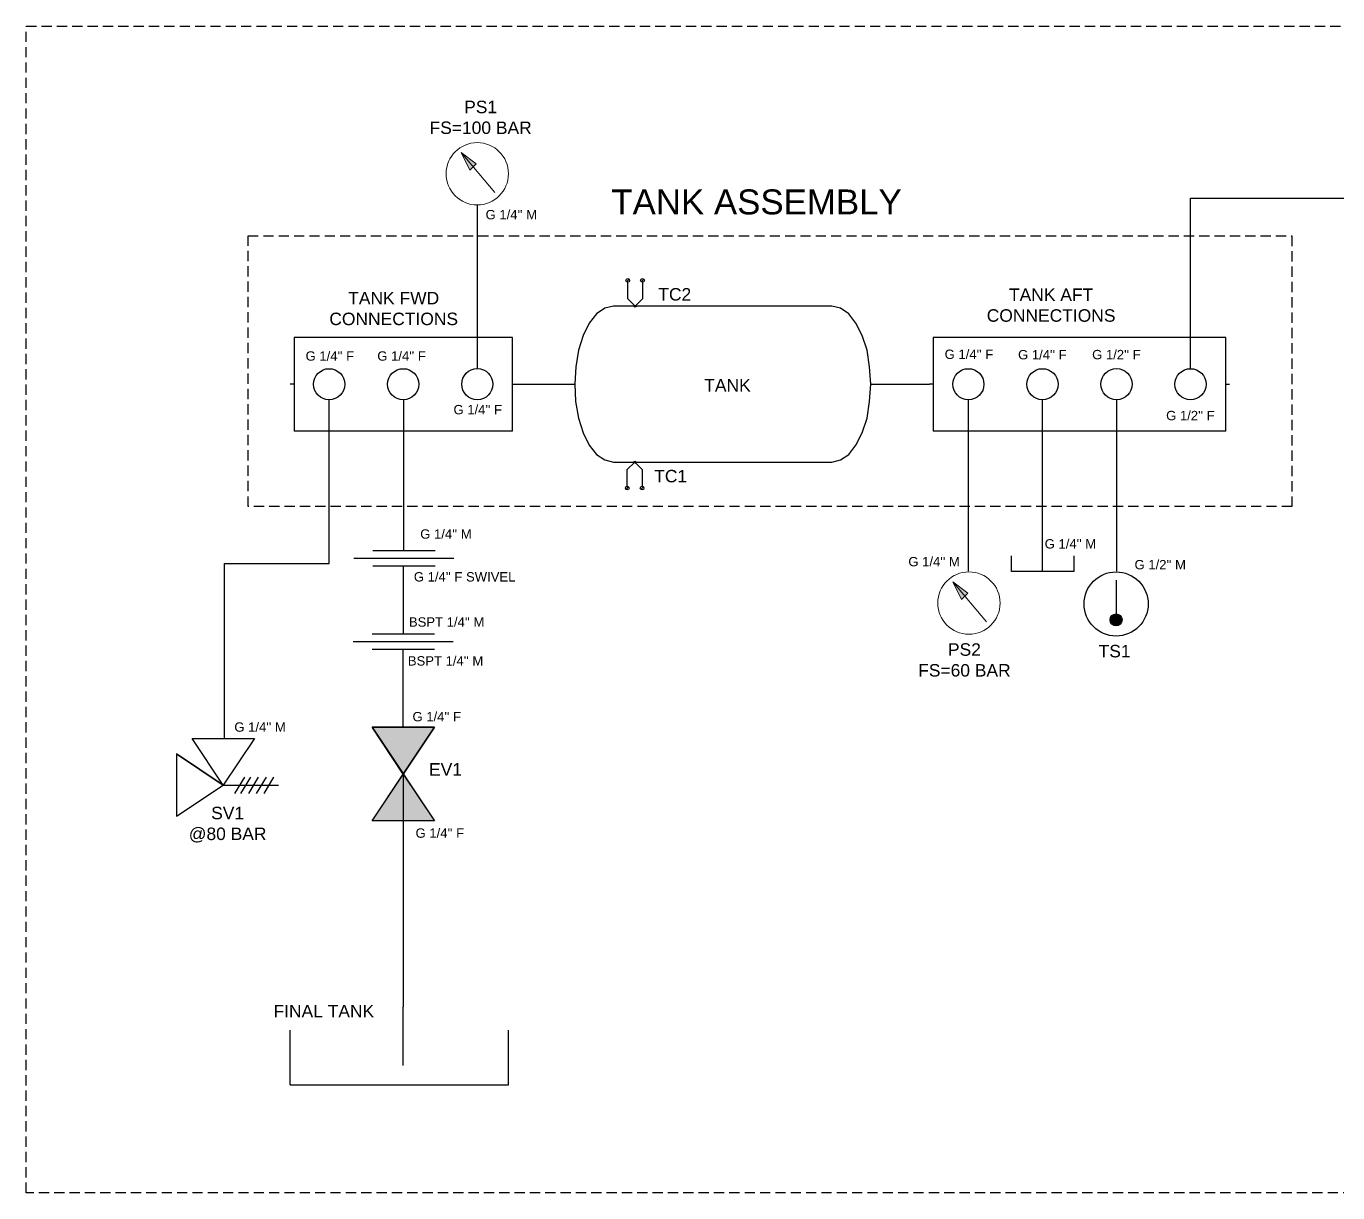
# Model space of a CAD drawing. Header units: inches. Extents: x -107.1 to -46.7, y 2.9 to 26.7.
# Drawn here: x -107.08 to -81.43, y 3.93 to 26.74 of the extents above; entities that cross this region are included whole.
import ezdxf
from ezdxf.enums import TextEntityAlignment as Align

# ---------------------------------------------------------------- set-up
doc = ezdxf.new("R2010")
doc.units = ezdxf.units.IN
doc.header["$MEASUREMENT"] = 0
doc.linetypes.add('TransientTextAxis', pattern=[0.3, 0.2, -0.1, 0, 0])
doc.layers.add('SYMS', color=7, linetype='Continuous')
doc.layers.add('WIRES', color=7, linetype='Continuous')
doc.styles.add('SIMPLEX', font='SIMPLEX')
doc.styles.add('WD', font='romans.shx')

# ---------------------------------------------------------------- blocks, each defined once
blk = doc.blocks.new('VTK1_TANK')
at = {"ltscale": 3.2258}
for p, q in [((0.174, 0.565), (0.117, 0.49)), ((0.242, 0.609), (0.174, 0.565)), ((0.312, 0.625), (0.242, 0.609)), ((2.062, 0.625), (0.312, 0.625)), ((2.13, 0.609), (2.062, 0.625)), ((2.198, 0.565), (2.13, 0.609)), ((2.255, 0.49), (2.198, 0.565)), ((0.117, 0.49), (0.068, 0.391)), ((0.068, -0.388), (0.117, -0.487)), ((0.117, -0.487), (0.174, -0.562)), ((2.198, -0.562), (2.255, -0.487)), ((0.174, -0.562), (0.242, -0.607)), ((0.242, -0.607), (0.31, -0.625)), ((0.312, -0.625), (2.062, -0.625)), ((2.062, -0.625), (2.13, -0.607)), ((2.13, -0.607), (2.198, -0.562))]:
    blk.add_line(p, q, dxfattribs=at)
at = {"ltscale": 25.4, "flags": 128}
blk.add_lwpolyline([(2.062, -0.625), (2.13, -0.607), (2.198, -0.562), (2.255, -0.487), (2.305, -0.388), (2.344, -0.271), (2.364, -0.138), (2.375, 0), (2.364, 0.141), (2.344, 0.273), (2.305, 0.391), (2.255, 0.49), (2.198, 0.565), (2.13, 0.609), (2.062, 0.625), (0.312, 0.625), (0.242, 0.609), (0.174, 0.565), (0.117, 0.49), (0.068, 0.391), (0.029, 0.273), (0.008, 0.141), (0, 0.003), (0.005, -0.138), (0.029, -0.271), (0.068, -0.388), (0.117, -0.487), (0.174, -0.562), (0.242, -0.607), (0.31, -0.625)], close=True, dxfattribs=at)
at = {"style": 'WD'}
blk.add_attdef('XREF', (2.406, 0.291), '', height=0.0625, rotation=0.0625, dxfattribs=at)
for tag, p in [('INST', (1.203, 0.17)), ('LOC', (1.179, 0.008)), ('TAG1', (1.197, -0.201))]:
    blk.add_attdef(tag, text='', height=0.125, dxfattribs=at).set_placement(p, align=Align.CENTER)
at = {"style": 'WD', "flags": 1}
for tag, p in [('FAMILY', (1.204, 0.105)), ('WDTYPE', (1.088, 0.053)), ('CAT', (1.201, 0.073)), ('MFG', (1.203, 0.038)), ('ASSYCODE', (1.231, 0.003))]:
    blk.add_attdef(tag, text='', height=0.01, dxfattribs=at).set_placement(p, align=Align.CENTER)
at = {"style": 'WD'}
blk.add_attdef('TERM01', text='', height=0.0625, dxfattribs=at).set_placement((-0.03, 0.018), align=Align.RIGHT)
for tag, p, height in [('X4TERM01', (0, 0), 0.005), ('X1TERM02', (2.375, 0), 0.005), ('TERM02', (2.41, 0.021), 0.0625), ('RATING1', (2.442, -0.235), 0.125), ('DESC1', (2.442, -0.451), 0.125), ('DESC2', (2.442, -0.635), 0.125), ('DESC3', (2.442, -0.825), 0.125), ('WDTAGALT', (2.466, -1.015), 0.125)]:
    blk.add_attdef(tag, p, '', height=height, dxfattribs=at)
blk = doc.blocks.new('HTK1_RESERVOIR')
for p, q in [((0, -0.469), (0, 0)), ((-0.906, -0.625), (-0.906, -0.188)), ((0.844, -0.625), (0.844, -0.188)), ((-0.906, -0.625), (0.844, -0.625))]:
    blk.add_line(p, q)
at = {"style": 'WD', "width": 0.7}
for tag, p in [('INST', (-0.977, 0.156)), ('LOC', (-0.977, 0)), ('TAG1', (-0.977, -0.156))]:
    blk.add_attdef(tag, text='', height=0.125, dxfattribs=at).set_placement(p, align=Align.RIGHT)
at = {"style": 'WD'}
for tag, p, height, flags in [('X2TERM01', (0, 0), 0.005, 1), ('FAMILY', (-0.571, -0.563), 0.01, 9), ('WDBLKNAM', (-0.573, -0.68), 0.01, 9)]:
    blk.add_attdef(tag, p, '', height=height, dxfattribs=dict(at, flags=flags))
at = {"style": 'WD', "width": 0.7}
for tag, p, height in [('TERM01', (0.012, -0.062), 0.0625), ('RATING1', (0.938, -0.688), 0.125)]:
    blk.add_attdef(tag, p, '', height=height, dxfattribs=at)
at = {"style": 'WD'}
blk.add_attdef('XREF', text='', height=0.0625, dxfattribs=at).set_placement((-0.938, -0.688), align=Align.RIGHT)
at = {"linetype": 'Continuous', "style": 'WD', "flags": 9}
for tag, p in [('CAT', (-0.571, -0.594)), ('MFG', (-0.571, -0.625)), ('ASSYCODE', (-0.571, -0.656))]:
    blk.add_attdef(tag, p, '', height=0.01, dxfattribs=at)
at = {"style": 'WD', "width": 0.7}
for tag, p in [('DESC1', (-0.008, -0.844)), ('DESC2', (-0.008, -1)), ('DESC3', (-0.008, -1.188)), ('WDTAGALT', (-0.008, -1.344))]:
    blk.add_attdef(tag, text='', height=0.125, dxfattribs=at).set_placement(p, align=Align.CENTER)
at = {"flags": 1}
blk.add_attdef('WDTYPE', (-0.571, -0.75), '', height=0.01, dxfattribs=at)
blk = doc.blocks.new('HFI1_CAP')
at = {"ltscale": 3.2258, "flags": 128}
blk.add_lwpolyline([(-0.125, 0.25), (0, 0.25), (0, -0.25), (-0.125, -0.25)], dxfattribs=at)
at = {"style": 'WD'}
for tag, height, p in [('WDTAGALT', 0.125, (0.026, 0.382)), ('TERM01', 0.0625, (-0.024, 0.02))]:
    blk.add_attdef(tag, text='', height=height, dxfattribs=at).set_placement(p, align=Align.RIGHT)
for tag, p, height in [('RATING1', (-0.861, 0.114), 0.125), ('X4TERM01', (0, 0), 0.005), ('DESC1', (-0.907, -0.391), 0.125), ('DESC2', (-0.907, -0.575), 0.125), ('DESC3', (-0.907, -0.764), 0.125)]:
    blk.add_attdef(tag, p, '', height=height, dxfattribs=at)
blk.add_attdef('XREF', text='', height=0.0625, rotation=0.0625, dxfattribs=at).set_placement((0.222, 0.241), align=Align.TOP_CENTER)
at = {"style": 'WD', "flags": 1}
for tag, height, p in [('WDTYPE', 0.01, (0.131, 0.085)), ('FAMILY', 0.01, (0.045, -0.139)), ('CAT', 0.01, (0.045, -0.184)), ('MFG', 0.01, (0.047, -0.215)), ('ASSYCODE', 0.01, (0.075, -0.244)), ('INST', 0.125, (0.146, -0.453)), ('LOC', 0.125, (0.122, -0.614)), ('TAG1', 0.125, (0.14, -0.823))]:
    blk.add_attdef(tag, text='', height=height, dxfattribs=at).set_placement(p, align=Align.CENTER)
blk = doc.blocks.new('HMN1_MANIFOLD_3P')
for p, q in [((1.75, 0.375), (0, 0.375)), ((0, 0.375), (0, -0.375)), ((1.75, -0.375), (1.75, 0.375)), ((0, 0), (-0.031, 0)), ((1.75, 0), (1.781, 0)), ((1.75, -0.375), (0, -0.375))]:
    blk.add_line(p, q)
for centre in [(0.281, 0), (0.875, 0), (1.469, 0.001)]:
    blk.add_circle(centre, 0.125)
at = {"style": 'WD', "width": 0.7}
for tag, height, p in [('INST', 0.125, (-0.062, 0.781)), ('LOC', 0.125, (-0.062, 0.625)), ('TAG1', 0.125, (-0.062, 0.469)), ('TERM01', 0.0625, (-0.062, 0.062)), ('RATING1', 0.125, (-0.062, -0.594)), ('DESC1', 0.125, (-0.064, -0.747)), ('DESC2', 0.125, (-0.064, -0.904)), ('DESC3', 0.125, (-0.064, -1.06)), ('WDTAGALT', 0.125, (-0.064, -1.216))]:
    blk.add_attdef(tag, text='', height=height, dxfattribs=at).set_placement(p, align=Align.RIGHT)
at = {"style": 'WD', "flags": 1}
for tag, p in [('X2TERM03', (0.281, 0.125)), ('X2TERM05', (0.875, 0.125)), ('X2TERM07', (1.469, 0.125)), ('X4TERM01', (-0.031, 0)), ('X1TERM08', (1.781, 0)), ('X8TERM02', (0.281, -0.125)), ('X8TERM04', (0.875, -0.125)), ('X8TERM06', (1.469, -0.123))]:
    blk.add_attdef(tag, p, '', height=0.005, rotation=90, dxfattribs=at)
at = {"style": 'WD', "width": 0.7}
blk.add_attdef('TERM08', (1.812, 0.062), '', height=0.0625, dxfattribs=at)
at = {"style": 'WD'}
for tag, p, flags in [('WDTYPE', (0.062, 0.062), 1), ('WDBLKNAM', (1.611, -0.469), 9), ('FAMILY', (1.612, -0.5), 9)]:
    blk.add_attdef(tag, p, '', height=0.01, dxfattribs=dict(at, flags=flags))
blk.add_attdef('XREF', (1.812, -0.25), '', height=0.0625, dxfattribs=at)
at = {"linetype": 'Continuous', "style": 'WD', "flags": 9}
for tag, p in [('MFG', (1.625, -0.531)), ('CAT', (1.625, -0.562)), ('ASSYCODE', (1.65, -0.594))]:
    blk.add_attdef(tag, text='', height=0.01, dxfattribs=at).set_placement(p, align=Align.CENTER)
blk = doc.blocks.new('VMT1_PRESSURE_GAUGE')
blk.add_hatch(color=7).paths.add_polyline_path([(-0.13, 0.17), (-0.06, 0.03), (-0.01, 0.08)])
at = {"color": 7, "linetype": 'Continuous', "lineweight": 0, "ltscale": 645.15999}
for p, q in [((-0.13, 0.17), (0.14, -0.15)), ((-0.13, 0.17), (-0.06, 0.03)), ((-0.13, 0.17), (-0.01, 0.08)), ((-0.06, 0.03), (-0.01, 0.08))]:
    blk.add_line(p, q, dxfattribs=at)
at = {"color": 255, "linetype": 'Continuous', "lineweight": 0, "ltscale": 25.4, "flags": 128}
blk.add_lwpolyline([(-0.13, 0.17), (-0.06, 0.03), (-0.01, 0.08)], close=True, dxfattribs=at)
at = {"color": 7, "linetype": 'Continuous', "lineweight": 0, "ltscale": 645.15999}
blk.add_circle((0, 0), 0.25, dxfattribs=at)
at = {"style": 'WD', "width": 0.7}
for tag, p, height in [('TERM01', (0.031, 0.281), 0.0625), ('INST', (0.275, 0.156), 0.0938), ('LOC', (0.275, 0.031), 0.0938), ('TAG1', (0.275, -0.094), 0.0938), ('RATING1', (0.219, -0.25), 0.0938), ('TERM02', (0.031, -0.344), 0.0625)]:
    blk.add_attdef(tag, p, '', height=height, dxfattribs=at)
for tag, p in [('DESC1', (-0.287, 0.187)), ('DESC2', (-0.287, 0.062)), ('DESC3', (-0.287, -0.063)), ('WDTAGALT', (-0.287, -0.188))]:
    blk.add_attdef(tag, text='', height=0.0938, dxfattribs=at).set_placement(p, align=Align.RIGHT)
at = {"style": 'WD'}
for tag, p, height, flags in [('X2TERM01', (0, 0.25), 0.005, 1), ('FAMILY', (-0.094, -0.094), 0.01, 9), ('WDBLKNAM', (-0.095, -0.219), 0.01, 9), ('X8TERM02', (0, -0.25), 0.005, 1)]:
    blk.add_attdef(tag, p, '', height=height, dxfattribs=dict(at, flags=flags))
at = {"flags": 1}
blk.add_attdef('WDTYPE', (0.094, 0.062), '', height=0.01, dxfattribs=at)
at = {"linetype": 'Continuous', "style": 'WD', "flags": 9}
for tag, p in [('ASSYCODE', (-0.094, -0.188)), ('CAT', (-0.094, -0.125)), ('MFG', (-0.094, -0.156))]:
    blk.add_attdef(tag, p, '', height=0.01, dxfattribs=at)
at = {"style": 'WD'}
blk.add_attdef('XREF', text='', height=0.0625, dxfattribs=at).set_placement((-0.25, -0.281), align=Align.RIGHT)
blk = doc.blocks.new('VGVA1_GATE_VALVE_CLOS')
h = blk.add_hatch(color=256)
h.paths.add_polyline_path([(0, 0), (0.25, 0.375), (-0.25, 0.375)])
h.paths.add_polyline_path([(-0.25, -0.375), (0.25, -0.375), (0, 0)])
h.paths.add_polyline_path([(-0.001, -0.001), (0.039, -0.001), (0.039, 0.006), (-0.001, 0.006)], flags=9)
h.paths.add_polyline_path([(0.062, -0.004), (0.439, -0.004), (0.439, 0.09), (0.062, 0.09)], flags=9)
h.paths.add_polyline_path([(-0.001, 0.374), (0.039, 0.374), (0.039, 0.381), (-0.001, 0.381)], flags=9)
h.paths.add_polyline_path([(-0.001, -0.376), (0.037, -0.376), (0.037, -0.369), (-0.001, -0.369)], flags=9)
at = {"ltscale": 3.2258}
for p, q in [((-0.25, 0.375), (0.25, -0.375)), ((-0.25, -0.375), (0.25, 0.375)), ((0.25, 0.375), (-0.25, 0.375)), ((0.25, -0.375), (-0.25, -0.375))]:
    blk.add_line(p, q, dxfattribs=at)
at = {"ltscale": 25.4, "flags": 128}
for points in [[(0.25, 0.375), (0, 0), (-0.25, 0.375)], [(-0.25, -0.375), (0, 0), (0.25, -0.375)]]:
    blk.add_lwpolyline(points, close=True, dxfattribs=at)
at = {"style": 'WD'}
for tag, p, height in [('TERM03', (0.02, 0.388), 0.0625), ('X2TERM03', (0, 0.375), 0.005), ('X1TERM02', (0, 0), 0.005), ('TERM02', (0.075, 0.012), 0.0625), ('RATING1', (0.274, -0.186), 0.125), ('DESC1', (0.274, -0.403), 0.125), ('X8TERM01', (0, -0.375), 0.005), ('TERM01', (0.029, -0.455), 0.0625), ('DESC2', (0.274, -0.586), 0.125), ('DESC3', (0.274, -0.776), 0.125), ('WDTAGALT', (0.274, -0.944), 0.125)]:
    blk.add_attdef(tag, p, '', height=height, dxfattribs=at)
at = {"style": 'WD', "flags": 1}
for tag, p in [('INST', (-0.294, 0.207)), ('LOC', (-0.294, 0.031)), ('TAG1', (-0.294, -0.159))]:
    blk.add_attdef(tag, text='', height=0.125, dxfattribs=at).set_placement(p, align=Align.RIGHT)
at = {"style": 'WD'}
blk.add_attdef('XREF', text='', height=0.0625, rotation=0.0625, dxfattribs=at).set_placement((0.362, 0.365), align=Align.TOP_CENTER)
at = {"style": 'WD', "flags": 1}
for tag, p in [('WDTYPE', (-0.37, -0.287)), ('FAMILY', (-0.378, -0.346)), ('CAT', (-0.378, -0.391)), ('MFG', (-0.376, -0.422)), ('ASSYCODE', (-0.348, -0.451))]:
    blk.add_attdef(tag, text='', height=0.01, dxfattribs=at).set_placement(p, align=Align.CENTER)
blk = doc.blocks.new('HMN1_MANIFOLD_4P')
for p, q in [((2.344, 0.375), (0, 0.375)), ((0, 0.375), (0, -0.375)), ((2.344, -0.375), (2.344, 0.375)), ((0, 0), (-0.031, 0)), ((2.344, 0), (2.375, 0)), ((2.344, -0.375), (0, -0.375))]:
    blk.add_line(p, q)
for centre in [(0.281, 0), (0.875, 0), (1.469, 0.001), (2.062, 0)]:
    blk.add_circle(centre, 0.125)
at = {"style": 'WD', "width": 0.7}
for tag, height, p in [('INST', 0.125, (-0.062, 0.781)), ('LOC', 0.125, (-0.062, 0.625)), ('TAG1', 0.125, (-0.062, 0.469)), ('TERM01', 0.0625, (-0.062, 0.062)), ('RATING1', 0.125, (-0.062, -0.594)), ('DESC1', 0.125, (-0.064, -0.747)), ('DESC2', 0.125, (-0.064, -0.904)), ('DESC3', 0.125, (-0.064, -1.06)), ('WDTAGALT', 0.125, (-0.064, -1.216))]:
    blk.add_attdef(tag, text='', height=height, dxfattribs=at).set_placement(p, align=Align.RIGHT)
at = {"style": 'WD', "flags": 1}
for tag, p in [('X2TERM03', (0.281, 0.125)), ('X2TERM05', (0.875, 0.125)), ('X2TERM07', (1.469, 0.125)), ('X2TERM09', (2.062, 0.125)), ('X4TERM01', (-0.031, 0)), ('X1TERM10', (2.375, 0)), ('X8TERM02', (0.281, -0.125)), ('X8TERM04', (0.875, -0.125)), ('X8TERM06', (1.469, -0.123)), ('X8TERM08', (2.062, -0.125))]:
    blk.add_attdef(tag, p, '', height=0.005, rotation=90, dxfattribs=at)
at = {"style": 'WD', "width": 0.7}
blk.add_attdef('TERM10', (2.406, 0.062), '', height=0.0625, dxfattribs=at)
at = {"style": 'WD'}
for tag, p, flags in [('WDTYPE', (0.062, 0.062), 1), ('WDBLKNAM', (2.249, -0.406), 9), ('FAMILY', (2.25, -0.438), 9)]:
    blk.add_attdef(tag, p, '', height=0.01, dxfattribs=dict(at, flags=flags))
blk.add_attdef('XREF', (2.406, -0.281), '', height=0.0625, dxfattribs=at)
at = {"linetype": 'Continuous', "style": 'WD', "flags": 9}
for tag, p in [('MFG', (2.263, -0.469)), ('CAT', (2.263, -0.5)), ('ASSYCODE', (2.288, -0.531))]:
    blk.add_attdef(tag, text='', height=0.01, dxfattribs=at).set_placement(p, align=Align.CENTER)
blk = doc.blocks.new('VFI1_UNION')
at = {"ltscale": 3.2258}
for p, q in [((-0.4, -0.063), (0.4, -0.063)), ((-0.25, 0), (0.25, 0)), ((-0.25, -0.125), (0.25, -0.125))]:
    blk.add_line(p, q, dxfattribs=at)
at = {"style": 'WD'}
blk.add_attdef('WDTAGALT', text='', height=0.125, dxfattribs=at).set_placement((-0.035, 0.116), align=Align.RIGHT)
for tag, p, height in [('RATING1', (0.136, 0.123), 0.125), ('X2TERM02', (0, 0), 0.005), ('TERM02', (0.008, 0.013), 0.0625), ('DESC1', (-0.937, -0.297), 0.125), ('X8TERM01', (0, -0.125), 0.005), ('TERM01', (0.017, -0.206), 0.0625), ('DESC2', (-0.937, -0.481), 0.125), ('DESC3', (-0.937, -0.671), 0.125)]:
    blk.add_attdef(tag, p, '', height=height, dxfattribs=at)
blk.add_attdef('XREF', text='', height=0.0625, rotation=0.0625, dxfattribs=at).set_placement((0.597, -0.011), align=Align.TOP_CENTER)
at = {"style": 'WD', "flags": 1}
for tag, height, p in [('WDTYPE', 0.01, (0.506, -0.167)), ('FAMILY', 0.01, (0.614, -0.146)), ('CAT', 0.01, (0.614, -0.19)), ('INST', 0.125, (0.078, -0.384)), ('MFG', 0.01, (0.615, -0.222)), ('ASSYCODE', 0.01, (0.643, -0.251)), ('LOC', 0.125, (0.054, -0.545)), ('TAG1', 0.125, (0.072, -0.755))]:
    blk.add_attdef(tag, text='', height=height, dxfattribs=at).set_placement(p, align=Align.CENTER)
blk = doc.blocks.new('HGVA1_PRESS_RELIEF_VAL2')
at = {"ltscale": 3.2258}
for p, q in [((0, 0), (0, 0.442)), ((0.065, 0.404), (-0.067, 0.326)), ((0.065, 0.344), (-0.067, 0.265)), ((0.065, 0.281), (-0.067, 0.202)), ((0.065, 0.218), (-0.067, 0.139)), ((0.375, -0.25), (0.375, 0.25)), ((0.065, 0.17), (-0.067, 0.091)), ((0.25, -0.375), (0, 0)), ((-0.25, -0.375), (0, 0)), ((0.25, -0.375), (-0.25, -0.375))]:
    blk.add_line(p, q, dxfattribs=at)
at = {"ltscale": 25.4, "flags": 128}
for points in [[(0.375, 0.25), (0, 0), (0.375, -0.25)], [(0, 0), (0.25, -0.375), (-0.25, -0.375)]]:
    blk.add_lwpolyline(points, close=True, dxfattribs=at)
at = {"style": 'WD', "flags": 1}
for tag, p in [('INST', (-0.263, 0.497)), ('LOC', (-0.263, 0.314)), ('TAG1', (-0.262, 0.13))]:
    blk.add_attdef(tag, text='', height=0.125, dxfattribs=at).set_placement(p, align=Align.RIGHT)
at = {"style": 'WD'}
blk.add_attdef('XREF', text='', height=0.0625, rotation=0.0625, dxfattribs=at).set_placement((0.539, 0.301), align=Align.TOP_CENTER)
for tag, p, height in [('X1TERM02', (0.375, 0), 0.005), ('TERM02', (0.409, 0.03), 0.0625), ('RATING1', (0.403, -0.154), 0.125), ('DESC1', (0.403, -0.34), 0.125), ('X8TERM01', (0, -0.375), 0.005), ('TERM01', (0.029, -0.455), 0.0625), ('DESC2', (0.403, -0.524), 0.125), ('DESC3', (0.403, -0.714), 0.125), ('WDTAGALT', (0.403, -0.887), 0.125)]:
    blk.add_attdef(tag, p, '', height=height, dxfattribs=at)
at = {"style": 'WD', "flags": 1}
for tag, p in [('WDTYPE', (-0.321, -0.173)), ('FAMILY', (-0.328, -0.232)), ('CAT', (-0.328, -0.276)), ('MFG', (-0.326, -0.308)), ('ASSYCODE', (-0.298, -0.337))]:
    blk.add_attdef(tag, text='', height=0.01, dxfattribs=at).set_placement(p, align=Align.CENTER)
blk = doc.blocks.new('HTC1R')
for p, q in [((0.018, 0.044), (0.107, -0.044)), ((0.125, 0), (0.688, 0)), ((0.688, 0), (0.938, -0.25)), ((0.938, -0.25), (0.688, -0.5)), ((0.018, -0.456), (0.107, -0.544)), ((0.688, -0.5), (0.125, -0.5))]:
    blk.add_line(p, q)
for centre, radius in [((0.062, 0), 0.0625), ((0.062, -0.5), 0.0625), ((0.938, -0.25), 0.0313), ((0.938, -0.25), 0.0163)]:
    blk.add_circle(centre, radius)
at = {"color": 7, "style": 'WD', "flags": 1}
for tag, p in [('X4TERM01', (0, 0)), ('X2TERM01', (0.062, 0.062)), ('X4TERM02', (0, -0.5)), ('X8TERM02', (0.062, -0.562))]:
    blk.add_attdef(tag, p, '', height=0.0125, dxfattribs=at)
at = {"style": 'WD'}
for tag, p, width in [('RATING1', (0.188, 0.062), 0.9), ('INST', (1.188, 0.14), 0.7), ('LOC', (1.188, -0.029), 0.7), ('TAG1', (1.186, -0.186), 0.9), ('DESC1', (1.184, -0.429), 0.7), ('WDTAGALT', (1.188, -0.75), 0.7), ('DESC2', (1.184, -0.586), 0.7)]:
    blk.add_attdef(tag, p, '', height=0.125, dxfattribs=dict(at, width=width))
at = {"linetype": 'Continuous', "style": 'WD', "flags": 8}
for tag, p in [('TERM01', (0.188, -0.062)), ('TERM02', (0.188, -0.562))]:
    blk.add_attdef(tag, text='', height=0.125, dxfattribs=at).set_placement(p, align=Align.TOP_LEFT)
at = {"linetype": 'Continuous', "style": 'WD'}
for tag, p, flags in [('CAT', (1.02, -0.235), 1), ('MFG', (1.02, -0.253), 1), ('ASSYCODE', (1.033, -0.288), 9)]:
    blk.add_attdef(tag, p, '', height=0.01, dxfattribs=dict(at, flags=flags))
at = {"style": 'WD', "flags": 9}
blk.add_attdef('FAMILY', (1.025, -0.224), '', height=0.01, dxfattribs=at)
blk = doc.blocks.new('VMT1_THERMOMETER')
h = blk.add_hatch(color=7)
edge = h.paths.add_edge_path()
edge.add_arc((0, -0.124), 0.0465, 0, 360)
blk.add_line((0, 0.186), (0, -0.125))
for centre, radius in [((0, 0), 0.25), ((0, -0.124), 0.0465)]:
    blk.add_circle(centre, radius)
at = {"style": 'WD', "width": 0.7}
for tag, p, height in [('TERM01', (0.031, 0.281), 0.0625), ('INST', (0.275, 0.156), 0.0938), ('LOC', (0.275, 0.031), 0.0938), ('TAG1', (0.275, -0.094), 0.0938), ('RATING1', (0.25, -0.25), 0.0938), ('TERM02', (0.031, -0.344), 0.0625)]:
    blk.add_attdef(tag, p, '', height=height, dxfattribs=at)
for tag, p in [('DESC1', (-0.287, 0.125)), ('DESC2', (-0.287, 0)), ('DESC3', (-0.287, -0.125)), ('WDTAGALT', (-0.287, -0.25))]:
    blk.add_attdef(tag, text='', height=0.0938, dxfattribs=at).set_placement(p, align=Align.RIGHT)
at = {"style": 'WD'}
for tag, p, height, flags in [('X2TERM01', (0, 0.25), 0.005, 1), ('FAMILY', (-0.125, 0.125), 0.01, 9), ('WDBLKNAM', (-0.126, 0), 0.01, 9), ('X8TERM02', (0, -0.25), 0.005, 1)]:
    blk.add_attdef(tag, p, '', height=height, dxfattribs=dict(at, flags=flags))
at = {"linetype": 'Continuous', "style": 'WD', "flags": 9}
for tag, p in [('CAT', (-0.125, 0.094)), ('ASSYCODE', (-0.125, 0.031)), ('MFG', (-0.125, 0.062))]:
    blk.add_attdef(tag, p, '', height=0.01, dxfattribs=at)
at = {"flags": 1}
blk.add_attdef('WDTYPE', (0.094, 0.062), '', height=0.01, dxfattribs=at)
at = {"style": 'WD'}
blk.add_attdef('XREF', text='', height=0.0625, dxfattribs=at).set_placement((-0.187, -0.375), align=Align.RIGHT)

msp = doc.modelspace()

# ---------------------------------------------------------------- linework, layer by layer
for p, q in [((-84.31, 23.375), (-72.227, 23.375)), ((-99.706, 12.115), (-99.706, 7.564))]:
    msp.add_line(p, q)
at = {"color": 240, "linetype": 'TransientTextAxis', "true_color": 0xed1f24}
msp.add_lwpolyline([(-107.077, 26.736), (-66.429, 26.736), (-66.429, 3.929), (-107.077, 3.929)], close=True, dxfattribs=at)
at = {"color": 30, "linetype": 'TransientTextAxis', "true_color": 0xf8991e}
msp.add_lwpolyline([(-102.74, 22.639), (-82.327, 22.639), (-82.327, 17.345), (-102.74, 17.345)], close=True, dxfattribs=at)
at = {"layer": 'WIRES'}
for p, q in [((-84.31, 21.176), (-84.31, 23.375)), ((-98.258, 23.241), (-98.258, 20.041)), ((-84.31, 20.041), (-84.31, 21.176)), ((-97.496, 19.736), (-96.352, 19.736)), ((-90.56, 19.736), (-89.417, 19.736)), ((-101.154, 16.23), (-101.154, 19.431)), ((-99.693, 16.488), (-99.693, 19.432)), ((-88.655, 17.758), (-88.655, 19.431)), ((-87.205, 16.077), (-87.205, 19.431)), ((-85.758, 19.434), (-85.758, 16.083)), ((-88.653, 16.085), (-88.653, 17.758)), ((-103.198, 16.23), (-101.154, 16.23)), ((-103.198, 12.803), (-103.198, 16.23)), ((-99.703, 14.859), (-99.703, 16.184)), ((-99.706, 13.029), (-99.706, 14.554))]:
    msp.add_line(p, q, dxfattribs=at)

# ---------------------------------------------------------------- block references
at = {"xscale": -2.438902001164822, "yscale": 2.438902001164822, "zscale": 2.438902001164822, "rotation": 270}
msp.add_blockref('HGVA1_PRESS_RELIEF_VAL2', (-103.225, 11.899), dxfattribs=at)
at = {"layer": 'SYMS'}
for name, p, xscale, yscale, zscale in [('VMT1_PRESSURE_GAUGE', (-98.258, 23.851), 2.438902001164822, 2.438902001164822, 2.438902001164822), ('VTK1_TANK', (-96.352, 19.736), 2.438902001164822, 2.438902001164822, 2.438902001164822), ('HMN1_MANIFOLD_3P', (-101.84, 19.736), 2.438902001164822, 2.438902001164822, 2.438902001164822), ('HMN1_MANIFOLD_4P', (-89.34, 19.736), 2.438902001164822, 2.438902001164822, 2.438902001164822), ('VFI1_UNION', (-99.693, 16.488), 2.438902001164822, 2.438902001164822, 2.438902001164822), ('VMT1_PRESSURE_GAUGE', (-88.644, 15.458), 2.438902001164822, 2.438902001164822, 2.438902001164822), ('VMT1_THERMOMETER', (-85.766, 15.441), 2.509263705531421, 2.509263705531421, 2.509263705531421), ('VFI1_UNION', (-99.706, 14.859), 2.438902001164822, 2.438902001164822, 2.438902001164822), ('VGVA1_GATE_VALVE_CLOS', (-99.706, 12.115), 2.438902001164822, 2.438902001164822, 2.438902001164822), ('HTK1_RESERVOIR', (-99.706, 7.564), 2.438902001164822, 2.438902001164822, 2.438902001164822)]:
    msp.add_blockref(name, p, dxfattribs=dict(at, xscale=xscale, yscale=yscale, zscale=zscale))
for name, p, xscale, yscale, zscale, rotation in [('HTC1R', (-95.027, 21.803), 0.5784659237524903, 0.5784659237524903, 1.156931847504981, 270), ('HTC1R', (-95.324, 17.67), 0.5784659237524903, 0.5784659237524903, 1.156931847504981, 90), ('HFI1_CAP', (-87.204, 16.077), 2.438902001164822, 2.438902001164822, 2.438902001164822, 270)]:
    msp.add_blockref(name, p, dxfattribs=dict(at, xscale=xscale, yscale=yscale, zscale=zscale, rotation=rotation))

# ---------------------------------------------------------------- texts
at = {"color": 1, "attachment_point": 5, "style": 'SIMPLEX'}
for s, width, insert, char_height in [('{\\fArial|b0|i0|c0|p34;\\C152;\\c12285479;PS1\\PFS=100 BAR}', 3.62001, (-98.192, 24.953), 0.24389), ('{\\fArial|b0|i0|c0|p34;\\C30;\\c2005496;TANK ASSEMBLY}', 6.69679, (-92.797, 23.298), 0.48778), ("\\A1;{\\fArial|b0|i0|c0|p34;\\C85;\\c4766296;G 1/4'' M}", 1.24657, (-97.592, 23.051), 0.18292), ('{\\fArial|b0|i0|c0|p34;\\C152;\\c12285479;TANK FWD CONNECTIONS}', 3.62001, (-99.892, 21.216), 0.24389), ('{\\fArial|b0|i0|c0|p34;\\C152;\\c12285479;TC2}', 3.62001, (-94.396, 21.493), 0.24389), ('{\\fArial|b0|i0|c0|p34;\\C152;\\c12285479;TANK AFT CONNECTIONS}', 3.62001, (-87.037, 21.282), 0.24389), ("\\A1;{\\fArial|b0|i0|c0|p34;\\C85;\\c4766296;G 1/4\\H1x;'' F}", 1.24657, (-101.14, 20.287), 0.18292), ("\\A1;{\\fArial|b0|i0|c0|p34;\\C85;\\c4766296;G 1/4\\H1x;'' F}", 1.24657, (-99.738, 20.287), 0.18292), ("\\A1;{\\fArial|b0|i0|c0|p34;\\C85;\\c4766296;G 1/4\\H1x;'' F}", 1.24657, (-88.644, 20.321), 0.18292), ("\\A1;{\\fArial|b0|i0|c0|p34;\\C85;\\c4766296;G 1/4\\H1x;'' F}", 1.24657, (-87.208, 20.313), 0.18292), ("\\A1;{\\fArial|b0|i0|c0|p34;\\C85;\\c4766296;G 1/2'' F}", 1.24657, (-85.76, 20.315), 0.18292), ('{\\fArial|b0|i0|c0|p34;\\C152;\\c12285479;TANK}', 3.62001, (-93.365, 19.716), 0.24389), ("\\A1;{\\fArial|b0|i0|c0|p34;\\C85;\\c4766296;G 1/4\\H1x;'' F}", 1.24657, (-98.248, 19.239), 0.18292), ("\\A1;{\\fArial|b0|i0|c0|p34;\\C85;\\c4766296;G 1/2\\H1x;'' F}", 1.24657, (-84.313, 19.123), 0.18292), ('{\\fArial|b0|i0|c0|p34;\\C152;\\c12285479;TC1}', 3.62001, (-94.476, 17.939), 0.24389), ("\\A1;{\\fArial|b0|i0|c0|p34;\\C85;\\c4766296;G 1/4'' M}", 1.24657, (-98.87, 16.807), 0.18292), ("\\A1;{\\fArial|b0|i0|c0|p34;\\C85;\\c4766296;G 1/4'' M}", 1.24657, (-86.659, 16.615), 0.18292), ("\\A1;{\\fArial|b0|i0|c0|p34;\\C85;\\c4766296;G 1/4'' M}", 1.24657, (-89.325, 16.267), 0.18292), ("\\A1;{\\fArial|b0|i0|c0|p34;\\C85;\\c4766296;G 1/2'' M}", 1.24657, (-84.903, 16.208), 0.18292), ("\\A1;{\\fArial|b0|i0|c0|p34;\\C85;\\c4766296;G 1/4\\H1x;'' F SWIVEL}", 2.21653, (-98.505, 15.97), 0.18292), ("\\A1;{\\fArial|b0|i0|c0|p34;\\C85;\\c4766296;BSPT 1/4\\H1x;'' M}", 3.62001, (-98.857, 15.087), 0.18292), ('{\\fArial|b0|i0|c0|p34;\\C152;\\c12285479;PS2\\PFS=60 BAR}', 3.62001, (-88.732, 14.345), 0.24389), ('{\\fArial|b0|i0|c0|p34;\\C152;\\c12285479;TS1}', 3.62001, (-85.795, 14.517), 0.24389), ("\\A1;{\\fArial|b0|i0|c0|p34;\\C85;\\c4766296;BSPT 1/4\\H1x;'' M}", 3.62001, (-98.878, 14.327), 0.18292), ("\\A1;{\\fArial|b0|i0|c0|p34;\\C85;\\c4766296;G 1/4\\H1x;'' F}", 1.24657, (-99.05, 13.236), 0.18292), ("\\A1;{\\fArial|b0|i0|c0|p34;\\C85;\\c4766296;G 1/4'' M}", 1.24657, (-102.505, 13.033), 0.18292), ('{\\fArial|b0|i0|c0|p34;\\C152;\\c12285479;EV1}', 3.62001, (-98.879, 12.207), 0.24389), ('{\\fArial|b0|i0|c0|p34;\\C152;\\c12285479;SV1\\P@80 BAR}', 3.62001, (-103.139, 11.126), 0.24389), ("\\A1;{\\fArial|b0|i0|c0|p34;\\C85;\\c4766296;G 1/4\\H1x;'' F}", 1.24657, (-98.99, 10.96), 0.18292), ('{\\fArial|b0|i0|c0|p34;\\C152;\\c12285479;FINAL TANK}', 3.62001, (-101.258, 7.48), 0.24389)]:
    msp.add_mtext_dynamic_manual_height_columns(s, width=width, gutter_width=2.439, heights=[0], dxfattribs=dict(at, insert=insert, char_height=char_height))

doc.saveas('drawing.dxf')
